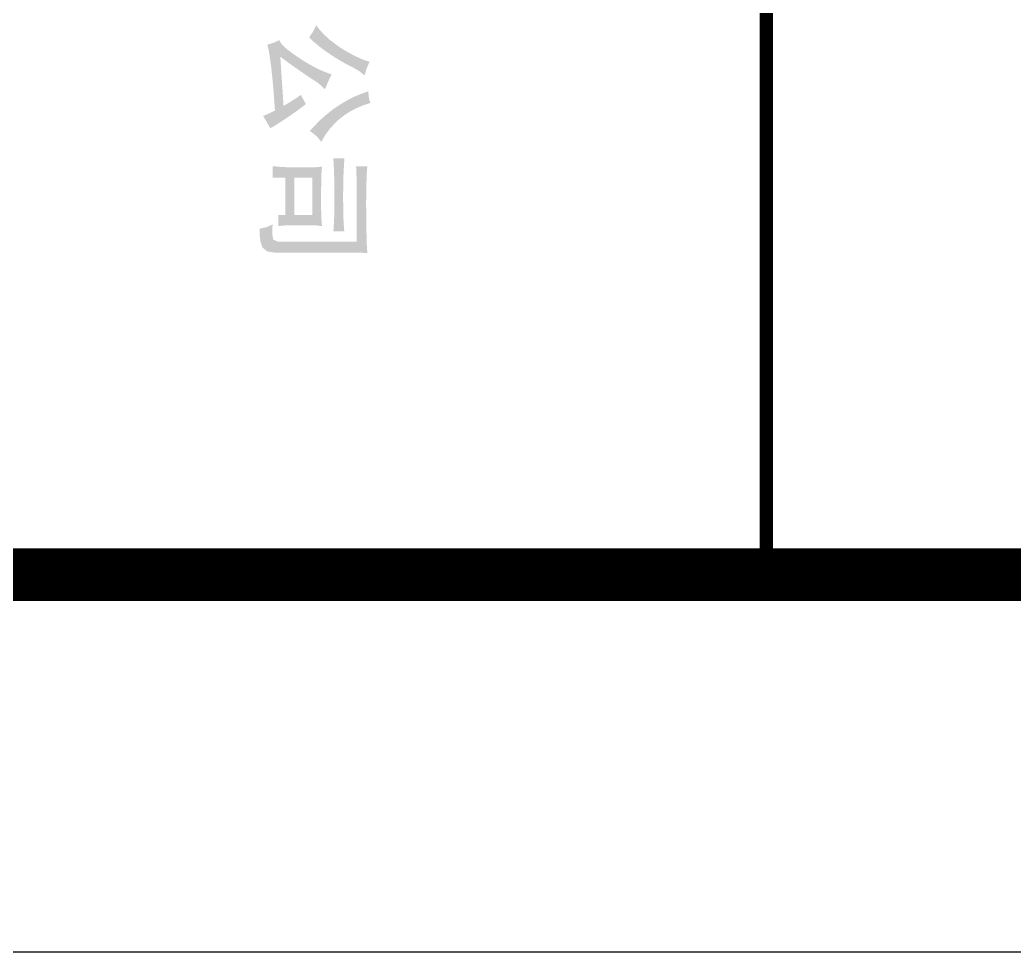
# Model space of a CAD drawing. Extents: x 447078 to 1776277, y 243534 to 519428.
# Drawn here: x 634605 to 638555, y 340853 to 344559 of the extents above; entities that cross this region are included whole.
import ezdxf

# ---------------------------------------------------------------- set-up
doc = ezdxf.new("R2010")
doc.units = 0
doc.header["$LTSCALE"] = 1000
doc.header["$MEASUREMENT"] = 0
for name, color, linetype in [('G-0-XREF', 2, 'Continuous'), ('图框CCDI_B0GA0+0.00$0$G-ANNO-TEXT', 33, 'Continuous'), ('图框CCDI_B0GA0+0.00$0$G-BORD', 3, 'Continuous')]:
    doc.layers.add(name, color=color, linetype=linetype)

# ---------------------------------------------------------------- blocks, each defined once
blk = doc.blocks.new('图框CCDI_B0GA0+0.00$0$block31')
at = {"layer": '图框CCDI_B0GA0+0.00$0$G-ANNO-TEXT'}
h = blk.add_hatch(color=256, dxfattribs=at)
h.paths.add_polyline_path([(67.497, 29.519), (67.391, 29.479), (67.19, 29.459), (67.193, 29.453), (67.253, 29.281), (67.322, 29.113), (67.401, 28.951), (67.494, 28.789), (67.593, 28.634), (67.702, 28.479), (67.824, 28.33), (67.952, 28.185), (68.094, 28.047), (68.243, 27.908), (68.266, 27.948), (68.385, 28.096), (68.53, 28.215), (68.5, 28.231), (68.338, 28.327), (68.193, 28.433), (68.058, 28.555), (67.933, 28.684), (67.82, 28.829), (67.721, 28.984), (67.635, 29.149), (67.56, 29.327)])
h.paths.add_polyline_path([(66.408, 29.492), (66.375, 29.39), (66.309, 29.222), (66.226, 29.053), (66.131, 28.878), (66.022, 28.703), (65.959, 28.618), (65.837, 28.453), (65.708, 28.311), (65.576, 28.185), (65.441, 28.08), (65.619, 27.991), (65.758, 27.892), (65.863, 27.997), (65.982, 28.139), (66.101, 28.294), (66.22, 28.466), (66.253, 28.515), (66.371, 28.707), (66.464, 28.868), (66.533, 29), (66.55, 29.037), (66.642, 29.202), (66.731, 29.314), (66.764, 29.35), (66.725, 29.377), (66.596, 29.41)])
h.paths.add_polyline_path([(66.741, 28.489), (66.735, 28.466), (66.678, 28.311), (66.609, 28.149), (66.52, 27.981), (66.418, 27.799), (66.299, 27.614), (66.173, 27.436), (66.032, 27.255), (65.919, 27.146), (65.834, 27.103), (66.272, 27.129), (66.279, 27.136), (66.391, 27.288), (66.503, 27.443), (66.612, 27.598), (66.721, 27.756), (66.83, 27.918), (66.936, 28.08), (66.972, 28.132), (67.084, 28.258), (67.131, 28.304), (67.081, 28.337), (66.939, 28.393)])
h.paths.add_polyline_path([(67.53, 27.806), (67.286, 27.674), (67.371, 27.548), (67.474, 27.387), (67.576, 27.215), (66.272, 27.129), (65.834, 27.103), (65.9, 26.961), (65.956, 26.786), (65.972, 26.789), (66.074, 26.816), (66.2, 26.839), (66.345, 26.862), (66.517, 26.885), (66.708, 26.905), (66.923, 26.928), (67.16, 26.948), (67.421, 26.967), (67.702, 26.987), (68.078, 27.017), (67.979, 27.175), (67.873, 27.334), (67.764, 27.492), (67.649, 27.651)])
h.paths.add_polyline_path([(68.078, 27.017), (67.702, 26.987), (67.777, 26.829), (67.843, 26.674), (68.17, 26.865)])
h = blk.add_hatch(color=256, dxfattribs=at)
h.paths.add_polyline_path([(67.497, 29.519), (67.391, 29.479), (67.19, 29.459), (67.193, 29.453), (67.253, 29.281), (67.322, 29.113), (67.401, 28.951), (67.494, 28.789), (67.593, 28.634), (67.702, 28.479), (67.824, 28.33), (67.952, 28.185), (68.094, 28.047), (68.243, 27.908), (68.266, 27.948), (68.385, 28.096), (68.53, 28.215), (68.5, 28.231), (68.338, 28.327), (68.193, 28.433), (68.058, 28.555), (67.933, 28.684), (67.82, 28.829), (67.721, 28.984), (67.635, 29.149), (67.56, 29.327)])
h.paths.add_polyline_path([(66.408, 29.492), (66.375, 29.39), (66.309, 29.222), (66.226, 29.053), (66.131, 28.878), (66.022, 28.703), (65.959, 28.618), (65.837, 28.453), (65.708, 28.311), (65.576, 28.185), (65.441, 28.08), (65.619, 27.991), (65.758, 27.892), (65.863, 27.997), (65.982, 28.139), (66.101, 28.294), (66.22, 28.466), (66.253, 28.515), (66.371, 28.707), (66.464, 28.868), (66.533, 29), (66.55, 29.037), (66.642, 29.202), (66.731, 29.314), (66.764, 29.35), (66.725, 29.377), (66.596, 29.41)])
h.paths.add_polyline_path([(66.741, 28.489), (66.735, 28.466), (66.678, 28.311), (66.609, 28.149), (66.52, 27.981), (66.418, 27.799), (66.299, 27.614), (66.173, 27.436), (66.032, 27.255), (65.919, 27.146), (65.834, 27.103), (66.272, 27.129), (66.279, 27.136), (66.391, 27.288), (66.503, 27.443), (66.612, 27.598), (66.721, 27.756), (66.83, 27.918), (66.936, 28.08), (66.972, 28.132), (67.084, 28.258), (67.131, 28.304), (67.081, 28.337), (66.939, 28.393)])
h.paths.add_polyline_path([(67.53, 27.806), (67.286, 27.674), (67.371, 27.548), (67.474, 27.387), (67.576, 27.215), (66.272, 27.129), (65.834, 27.103), (65.9, 26.961), (65.956, 26.786), (65.972, 26.789), (66.074, 26.816), (66.2, 26.839), (66.345, 26.862), (66.517, 26.885), (66.708, 26.905), (66.923, 26.928), (67.16, 26.948), (67.421, 26.967), (67.702, 26.987), (68.078, 27.017), (67.979, 27.175), (67.873, 27.334), (67.764, 27.492), (67.649, 27.651)])
h.paths.add_polyline_path([(68.078, 27.017), (67.702, 26.987), (67.777, 26.829), (67.843, 26.674), (68.17, 26.865)])
h = blk.add_hatch(color=256, dxfattribs=at)
h.paths.add_polyline_path([(69.177, 29.433), (69.177, 29.136), (69.223, 29.139), (69.348, 29.146), (69.51, 29.149), (69.711, 29.152), (69.952, 29.152), (70.233, 29.156), (71.177, 29.156), (71.467, 29.284), (70.243, 29.403), (70.091, 29.403), (69.85, 29.406), (69.639, 29.41), (69.454, 29.416), (69.302, 29.423)])
h.paths.add_polyline_path([(71.48, 29.433), (71.411, 29.43), (71.249, 29.42), (71.074, 29.416), (70.89, 29.41), (70.688, 29.406), (70.474, 29.406), (70.243, 29.403), (71.467, 29.284)])
h.paths.add_polyline_path([(71.467, 29.284), (71.177, 29.156), (71.177, 27.073), (71.121, 26.941), (70.959, 26.915), (71.431, 26.779), (71.464, 26.981), (71.464, 29.04), (71.464, 29.053)])
h.paths.add_polyline_path([(68.969, 28.826), (68.969, 28.535), (69.045, 28.538), (69.22, 28.548), (69.401, 28.555), (69.596, 28.558), (69.797, 28.562), (70.012, 28.562), (70.041, 28.793), (69.913, 28.793), (69.705, 28.796), (69.507, 28.799), (69.319, 28.806), (69.137, 28.816)])
h.paths.add_polyline_path([(70.9, 28.826), (70.843, 28.819), (70.698, 28.809), (70.517, 28.799), (70.296, 28.796), (70.041, 28.793), (70.012, 28.562), (70.167, 28.562), (70.388, 28.558), (70.586, 28.555), (70.754, 28.545), (70.9, 28.535)])
h.paths.add_polyline_path([(69.187, 28.235), (69.2, 28.09), (69.989, 28.208), (69.933, 28.208), (69.685, 28.212), (69.48, 28.215), (69.312, 28.222)])
h.paths.add_polyline_path([(70.761, 28.235), (70.758, 28.235), (70.635, 28.222), (70.464, 28.215), (70.249, 28.208), (69.989, 28.208), (69.2, 28.09), (69.206, 27.888), (69.206, 27.456), (69.477, 27.505), (69.477, 27.977), (70.47, 27.977), (70.741, 28.05)])
h.paths.add_polyline_path([(70.741, 28.05), (70.47, 27.977), (70.47, 27.505), (69.477, 27.505), (69.206, 27.456), (69.203, 27.317), (70.47, 27.264), (70.47, 27.08), (70.761, 27.08), (70.744, 27.251), (70.738, 27.456), (70.738, 27.892)])
h.paths.add_polyline_path([(69.203, 27.317), (69.193, 27.129), (69.173, 26.925), (69.477, 26.925), (69.477, 27.264), (70.47, 27.264)])
h.paths.add_polyline_path([(70.715, 26.925), (70.791, 26.763), (70.83, 26.581), (70.975, 26.581), (71.173, 26.604), (71.315, 26.651), (71.329, 26.657), (71.431, 26.779), (70.959, 26.915), (70.913, 26.915)])
h = blk.add_hatch(color=256, dxfattribs=at)
h.paths.add_polyline_path([(69.177, 29.433), (69.177, 29.136), (69.223, 29.139), (69.348, 29.146), (69.51, 29.149), (69.711, 29.152), (69.952, 29.152), (70.233, 29.156), (71.177, 29.156), (71.467, 29.284), (70.243, 29.403), (70.091, 29.403), (69.85, 29.406), (69.639, 29.41), (69.454, 29.416), (69.302, 29.423)])
h.paths.add_polyline_path([(71.48, 29.433), (71.411, 29.43), (71.249, 29.42), (71.074, 29.416), (70.89, 29.41), (70.688, 29.406), (70.474, 29.406), (70.243, 29.403), (71.467, 29.284)])
h.paths.add_polyline_path([(71.467, 29.284), (71.177, 29.156), (71.177, 27.073), (71.121, 26.941), (70.959, 26.915), (71.431, 26.779), (71.464, 26.981), (71.464, 29.04), (71.464, 29.053)])
h.paths.add_polyline_path([(68.969, 28.826), (68.969, 28.535), (69.045, 28.538), (69.22, 28.548), (69.401, 28.555), (69.596, 28.558), (69.797, 28.562), (70.012, 28.562), (70.041, 28.793), (69.913, 28.793), (69.705, 28.796), (69.507, 28.799), (69.319, 28.806), (69.137, 28.816)])
h.paths.add_polyline_path([(70.9, 28.826), (70.843, 28.819), (70.698, 28.809), (70.517, 28.799), (70.296, 28.796), (70.041, 28.793), (70.012, 28.562), (70.167, 28.562), (70.388, 28.558), (70.586, 28.555), (70.754, 28.545), (70.9, 28.535)])
h.paths.add_polyline_path([(69.187, 28.235), (69.2, 28.09), (69.989, 28.208), (69.933, 28.208), (69.685, 28.212), (69.48, 28.215), (69.312, 28.222)])
h.paths.add_polyline_path([(70.761, 28.235), (70.758, 28.235), (70.635, 28.222), (70.464, 28.215), (70.249, 28.208), (69.989, 28.208), (69.2, 28.09), (69.206, 27.888), (69.206, 27.456), (69.477, 27.505), (69.477, 27.977), (70.47, 27.977), (70.741, 28.05)])
h.paths.add_polyline_path([(70.741, 28.05), (70.47, 27.977), (70.47, 27.505), (69.477, 27.505), (69.206, 27.456), (69.203, 27.317), (70.47, 27.264), (70.47, 27.08), (70.761, 27.08), (70.744, 27.251), (70.738, 27.456), (70.738, 27.892)])
h.paths.add_polyline_path([(69.203, 27.317), (69.193, 27.129), (69.173, 26.925), (69.477, 26.925), (69.477, 27.264), (70.47, 27.264)])
h.paths.add_polyline_path([(70.715, 26.925), (70.791, 26.763), (70.83, 26.581), (70.975, 26.581), (71.173, 26.604), (71.315, 26.651), (71.329, 26.657), (71.431, 26.779), (70.959, 26.915), (70.913, 26.915)])
blk = doc.blocks.new('图框CCDI_B0GA0+0.00')
at = {"layer": '图框CCDI_B0GA0+0.00$0$G-BORD'}
blk.add_lwpolyline([(0, 84100), (118900, 84100), (118900, 0), (0, 0)], close=True, dxfattribs=at)
at = {"layer": '图框CCDI_B0GA0+0.00$0$G-BORD', "const_width": 140}
blk.add_lwpolyline([(3300, 83100), (117900, 83100), (117900, 1000), (3300, 1000)], close=True, dxfattribs=at)
at = {"layer": '图框CCDI_B0GA0+0.00$0$G-BORD', "const_width": 35}
blk.add_lwpolyline([(117900, 22200), (109900, 22200)], dxfattribs=at)
at = {"layer": '图框CCDI_B0GA0+0.00$0$G-BORD', "xscale": 100, "yscale": 100, "zscale": 100}
blk.add_blockref('图框CCDI_B0GA0+0.00$0$block31', (109900, 18200), dxfattribs=at)

msp = doc.modelspace()

# ---------------------------------------------------------------- block references
at = {"layer": 'G-0-XREF', "xscale": 1.5, "yscale": 1.5, "zscale": 1.5, "rotation": 270}
msp.add_blockref('图框CCDI_B0GA0+0.00', (604270.2, 519203.4), dxfattribs=at)

doc.saveas('drawing.dxf')
